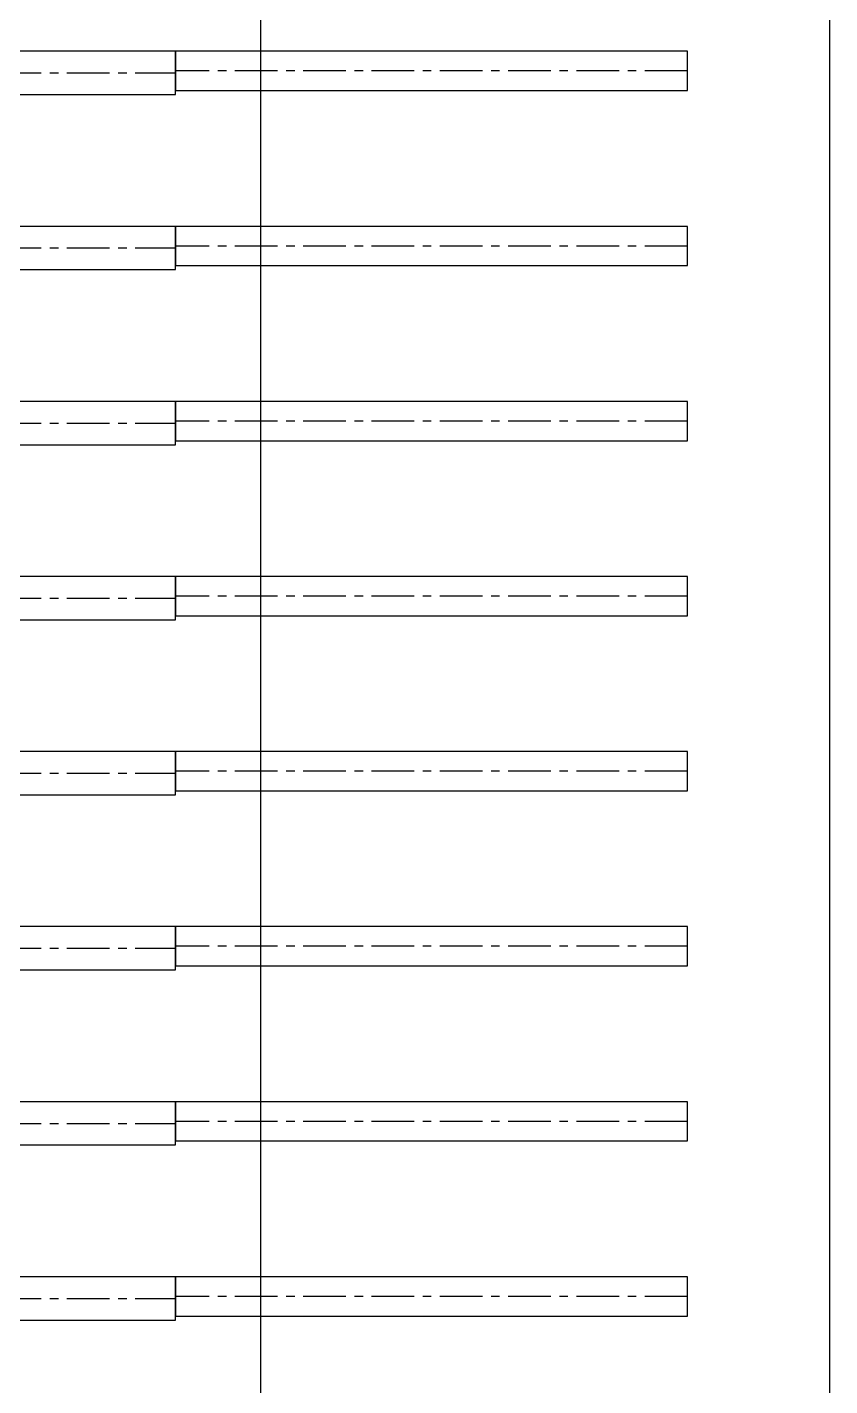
# Model space of a CAD drawing. Extents: x -40736 to 716455, y -65544 to 37405.
# Drawn here: x 341981 to 343391, y -39596 to -37208 of the extents above; entities that cross this region are included whole.
import ezdxf

# ---------------------------------------------------------------- set-up
doc = ezdxf.new("R2010")
doc.units = 0
doc.header["$LTSCALE"] = 600
doc.header["$MEASUREMENT"] = 0
doc.linetypes.add('CENTER', pattern=[2, 1.25, -0.25, 0.25, -0.25])
doc.layers.get('0').update_dxf_attribs({"linetype": 'CONTINUOUS'})
doc.layers.add('底圖', color=253, linetype='CONTINUOUS')
doc.layers.add('規劃圖', color=253, linetype='CONTINUOUS')

# ---------------------------------------------------------------- blocks, each defined once
blk = doc.blocks.new('A$C3EFB54C0')
at = {"color": 2, "linetype": 'CENTER'}
for p, q in [((380, 19301), (380, 8992)), ((415, 0), (415, 8992))]:
    blk.add_line(p, q, dxfattribs=at)
at = {"color": 3}
for points in [[(760, 19301), (0, 19301), (0, 8992), (760, 8992)], [(760, 8992), (70, 8992), (70, 0), (760, 0)]]:
    blk.add_lwpolyline(points, close=True, dxfattribs=at)
blk = doc.blocks.new('A$C674754AC')
for p in [(137358.41118, 1062.25498), (140435.33426, 1062.25498), (143512.25734, 1062.25498), (146589.18041, 1062.25498), (149666.10349, 1062.25498), (152743.02657, 1062.25498), (155819.94965, 1062.25498), (158896.87272, 1062.25498)]:
    blk.add_blockref('A$C3EFB54C0', p)
blk = doc.blocks.new('A$C1C6605B1')
at = {"layer": '規劃圖', "xscale": 0.09999999997671694, "yscale": 0.09999999997671694, "zscale": 0.09999999997671694, "rotation": 90}
blk.add_blockref('A$C674754AC', (-921.49505, 1211.99993), dxfattribs=at)

msp = doc.modelspace()

# ---------------------------------------------------------------- linework, layer by layer
at = {"layer": '底圖', "color": 253}
for p, q in [((342391.28957, -33643.31825), (342391.28957, -49643.31765)), ((343391.28927, -49643.31765), (343391.28927, -33643.31825))]:
    msp.add_line(p, q, dxfattribs=at)

# ---------------------------------------------------------------- block references
msp.add_blockref('A$C1C6605B1', (344169.01004, -54427.7968), dxfattribs=at)

doc.saveas('drawing.dxf')
